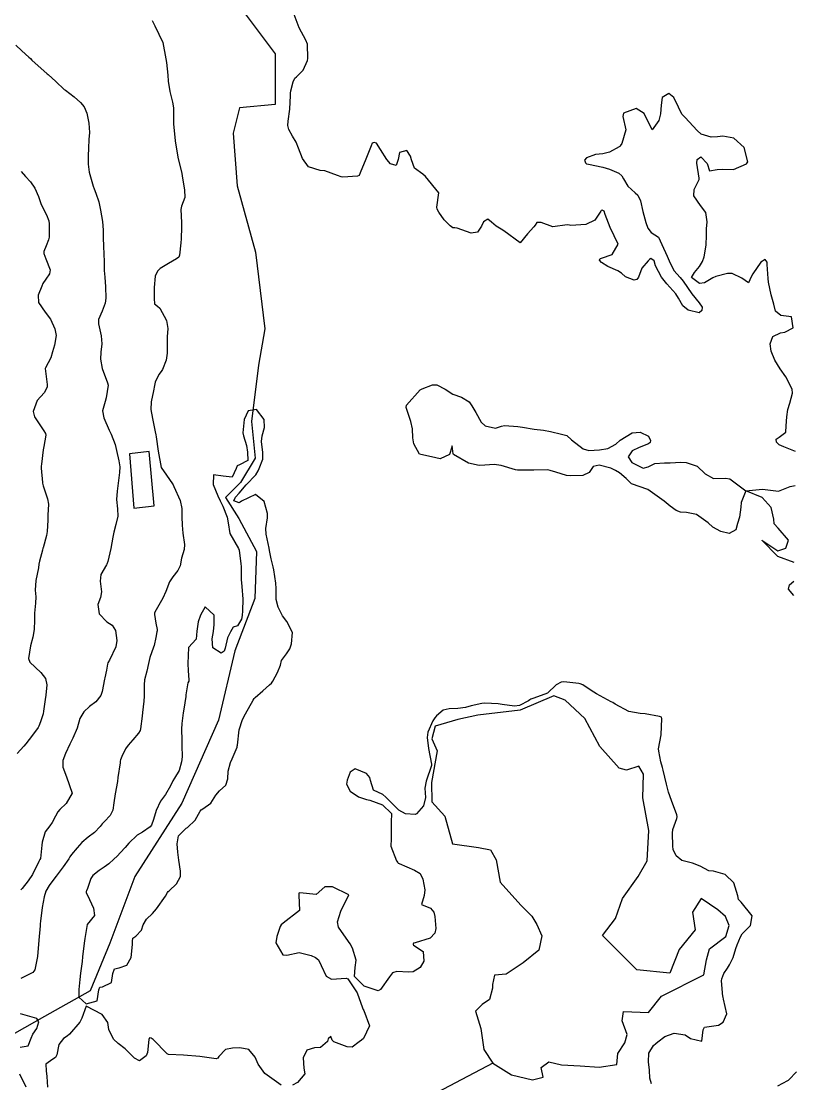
# Model space of a CAD drawing. Header units: metres. Extents: x 298520 to 308411, y 7433745 to 7450750.
# Drawn here: x 300682 to 300776.4, y 7448219.8 to 7448349.8 of the extents above; entities that cross this region are included whole.
import ezdxf

# ---------------------------------------------------------------- set-up
doc = ezdxf.new("R2010")
doc.units = ezdxf.units.M
doc.header["$LTSCALE"] = 10
for name, color, linetype in [('Curvas de Nivel 1m', 11, 'Continuous'), ('Curvas de Nivel 5m', 15, 'Continuous'), ('Edificações', 30, 'Continuous'), ('Hidrografia', 140, 'Continuous')]:
    doc.layers.add(name, color=color, linetype=linetype)

msp = doc.modelspace()

# ---------------------------------------------------------------- linework, layer by layer
at = {"layer": 'Curvas de Nivel 1m', "flags": 128}
for points, elevation in [([(300776.75, 7448297.18), (300775.32, 7448297.76), (300774.76, 7448297.99), (300774.42, 7448298.34), (300774.39, 7448298.72), (300774.77, 7448298.94), (300775.56, 7448299.55), (300775.63, 7448300.33), (300775.69, 7448301.44), (300775.83, 7448302.33), (300776.05, 7448303.1), (300776.39, 7448304.32), (300776.34, 7448304.82), (300775.57, 7448306.33), (300774.87, 7448307.31), (300774.23, 7448308.35), (300773.79, 7448309.45), (300773.64, 7448310.35), (300773.99, 7448311.28), (300774.92, 7448311.73), (300775.46, 7448311.8), (300776.47, 7448312.32), (300776.28, 7448313.65), (300774.95, 7448313.84), (300774.29, 7448314.35), (300774.09, 7448315.22), (300773.77, 7448316.35), (300773.44, 7448317.92), (300773.4, 7448318.36), (300773.3, 7448320.07), (300773.28, 7448320.36), (300773.03, 7448320.7), (300772.49, 7448320.37), (300771.55, 7448318.92), (300771.25, 7448318.39), (300771.18, 7448318.21), (300770.99, 7448317.83), (300770.18, 7448318.4), (300769.01, 7448318.99), (300768.44, 7448318.98), (300767, 7448318.6), (300766.62, 7448318.44), (300765.61, 7448317.84), (300764.99, 7448317.74), (300764.03, 7448318.47), (300764.38, 7448319.1), (300765.02, 7448319.81), (300765.38, 7448320.45), (300765.58, 7448321), (300765.82, 7448322.45), (300765.84, 7448323.67), (300765.85, 7448324.45), (300765.94, 7448325.3), (300765.76, 7448326.45), (300765.11, 7448327.3), (300764.33, 7448328.47), (300764.35, 7448329.25), (300764.96, 7448330.46), (300764.98, 7448330.63), (300764.68, 7448332.46), (300764.73, 7448332.9), (300765.17, 7448333.24), (300765.94, 7448332.45), (300766.24, 7448331.53), (300767.16, 7448331.7), (300767.86, 7448331.72), (300769.16, 7448331.7), (300770.75, 7448332.39), (300770.93, 7448332.63), (300770.45, 7448334.4), (300769.2, 7448335.53), (300767.87, 7448335.76), (300767.21, 7448335.68), (300766.42, 7448335.65), (300765.21, 7448336.01), (300764.72, 7448336.46), (300763.24, 7448338.04), (300762.86, 7448338.48), (300762.42, 7448339.32), (300761.87, 7448340.49), (300761.27, 7448341), (300760.45, 7448340.51), (300760.31, 7448339.57), (300760.25, 7448338.51), (300760.04, 7448337.71), (300759.21, 7448336.53), (300758.24, 7448338.54), (300757.25, 7448339.17), (300755.7, 7448338.57), (300755.63, 7448338.18), (300756, 7448336.57), (300755.5, 7448334.88), (300755.29, 7448334.58), (300755.24, 7448334.53), (300755.19, 7448334.47), (300753.97, 7448333.8), (300753.18, 7448333.62), (300752.27, 7448333.52), (300751.17, 7448333.11), (300750.95, 7448332.84), (300751.01, 7448332.62), (300751.06, 7448332.52), (300751.16, 7448332.39), (300751.43, 7448332.35), (300753.16, 7448331.99), (300754.01, 7448331.74), (300755.15, 7448331.24), (300755.48, 7448330.91), (300755.69, 7448330.57), (300756.23, 7448329.66), (300757.13, 7448328.84), (300757.46, 7448328.55), (300757.8, 7448327.85), (300758.07, 7448326.54), (300758.42, 7448325.2), (300758.7, 7448324.53), (300759.07, 7448323.97), (300759.98, 7448323.43), (300760.39, 7448322.51), (300761.03, 7448321.08), (300761.3, 7448320.51), (300761.87, 7448319.35), (300762.62, 7448318.49), (300763, 7448318.05), (300764.06, 7448316.47), (300764.96, 7448315.39), (300765.35, 7448314.85), (300765.3, 7448314.45), (300764.95, 7448314.16), (300763.6, 7448314.47), (300762.96, 7448315.02), (300762.45, 7448315.97), (300762.12, 7448316.49), (300760.99, 7448317.72), (300760.34, 7448318.52), (300759.63, 7448319.91), (300759.44, 7448320.53), (300759.03, 7448320.79), (300758.87, 7448320.69), (300758.71, 7448320.53), (300757.93, 7448319.62), (300757.52, 7448318.54), (300757.33, 7448318.22), (300757, 7448318.14), (300755.95, 7448318.57), (300755.44, 7448319.01), (300755.01, 7448319.31), (300753.79, 7448319.81), (300753.02, 7448320.3), (300752.75, 7448320.6), (300752.83, 7448320.8), (300753.03, 7448320.85), (300754.33, 7448321.29), (300755.05, 7448322.58), (300754.07, 7448324.59), (300753.47, 7448326.21), (300753.33, 7448326.6), (300753.09, 7448326.71), (300752.99, 7448326.7), (300752.92, 7448326.6), (300752.18, 7448325.51), (300751.08, 7448324.95), (300749.26, 7448324.83), (300749.08, 7448324.87), (300748.81, 7448324.92), (300747.07, 7448324.67), (300745.62, 7448325.23), (300745.08, 7448325.2), (300744.88, 7448324.9), (300744.75, 7448324.7), (300743.96, 7448323.82), (300743.05, 7448322.72), (300741.07, 7448324.21), (300740.72, 7448324.4), (300740.12, 7448324.75), (300739.56, 7448325.25), (300739.08, 7448325.63), (300738.58, 7448325.28), (300738.34, 7448324.78), (300737.84, 7448324.01), (300737.06, 7448323.92), (300735.36, 7448324.52), (300735.07, 7448324.56), (300734.82, 7448324.56), (300734.5, 7448324.82), (300733.77, 7448325.52), (300733.09, 7448326.48), (300732.91, 7448326.84), (300732.87, 7448327.07), (300733.12, 7448328.84), (300731.47, 7448330.86), (300731.15, 7448331.13), (300730.13, 7448331.85), (300729.76, 7448332.88), (300729.64, 7448333.34), (300729.18, 7448334.01), (300728.3, 7448333.78), (300728.14, 7448332.9), (300727.87, 7448332.19), (300727.17, 7448332.41), (300726.74, 7448332.91), (300725.97, 7448334.14), (300725.49, 7448334.93), (300725.19, 7448335), (300724.96, 7448334.93), (300724.84, 7448334.59), (300724.16, 7448332.95), (300723.48, 7448331.29), (300723.37, 7448330.96), (300723.14, 7448330.89), (300721.37, 7448330.74), (300721.14, 7448330.79), (300720.71, 7448330.98), (300719.15, 7448331.55), (300718.57, 7448331.59), (300717.16, 7448332.04), (300716.4, 7448333.04), (300715.94, 7448334.29), (300715.65, 7448335.05), (300715.2, 7448335.76), (300714.74, 7448336.59), (300714.63, 7448337.06), (300714.66, 7448337.62), (300714.87, 7448339.06), (300714.96, 7448340.76), (300714.96, 7448341.05), (300714.99, 7448341.33), (300715.28, 7448342.44), (300715.48, 7448342.86), (300715.68, 7448343.05), (300716.49, 7448343.85), (300717.04, 7448345.03), (300717.07, 7448345.27), (300717.03, 7448347.03), (300716.84, 7448347.54), (300716, 7448349.04), (300715.38, 7448350.66)], 679), ([(300698.03, 7448349.92), (300698.33, 7448349.26), (300699.33, 7448347.24), (300699.69, 7448345.24), (300699.76, 7448344.79), (300699.95, 7448343.23), (300699.99, 7448342.52), (300700.18, 7448341.23), (300700.53, 7448339.95), (300700.65, 7448339.23), (300700.63, 7448337.82), (300700.65, 7448337.23), (300700.78, 7448335.65), (300700.82, 7448335.22), (300701.17, 7448333.22), (300701.64, 7448331.22), (300701.73, 7448330.62), (300701.98, 7448329.21), (300702.04, 7448328.28), (300701.6, 7448327.22), (300701.51, 7448326.8), (300701.62, 7448325.21), (300701.62, 7448324.66), (300701.57, 7448323.21), (300701.54, 7448322.72), (300701.37, 7448321.22), (300701.27, 7448320.97), (300701.02, 7448320.78), (300700.03, 7448320.21), (300699.01, 7448319.57), (300698.66, 7448319.25), (300698.4, 7448318.65), (300698.28, 7448317.25), (300698.28, 7448315.93), (300698.3, 7448315.25), (300698.67, 7448314.96), (300698.95, 7448314.73), (300699.79, 7448313.23), (300699.92, 7448312.23), (300699.84, 7448311.23), (300699.84, 7448310.28), (300699.85, 7448309.23), (300699.73, 7448308.38), (300699.29, 7448307.24), (300699.11, 7448306.98), (300698.85, 7448306.61), (300698.39, 7448305.69), (300698.3, 7448305.25), (300698.19, 7448304.62), (300697.9, 7448303.25), (300697.87, 7448302.32), (300698.06, 7448301.25), (300698.4, 7448299.61), (300698.47, 7448299.24), (300698.51, 7448299), (300698.74, 7448297.24), (300699.14, 7448295.24), (300699.76, 7448294.29), (300700.53, 7448293.22), (300700.59, 7448293.12), (300700.69, 7448292.91), (300701.45, 7448291.21), (300701.67, 7448290.2), (300701.66, 7448289.21), (300701.68, 7448288.16), (300701.79, 7448287.21), (300701.99, 7448285.82), (300701.94, 7448285.21), (300701.63, 7448284.16), (300701.44, 7448283.21), (300701.16, 7448282.62), (300700.56, 7448281.87), (300700.15, 7448281.23), (300699.69, 7448280.08), (300699.33, 7448279.24), (300698.51, 7448277.81), (300698.32, 7448277.44), (300698.31, 7448277.25), (300698.49, 7448276.2), (300698.65, 7448275.41), (300698.64, 7448275.25), (300698.61, 7448275.11), (300698.47, 7448274.45), (300698.25, 7448273.46), (300698.19, 7448273.25), (300697.72, 7448271.98), (300697.57, 7448271.26), (300697.36, 7448270.32), (300697.08, 7448269.26), (300697.03, 7448268.63), (300697.05, 7448267.26), (300696.99, 7448266.65), (300696.84, 7448265.27), (300696.79, 7448264.83), (300696.6, 7448263.27), (300696.55, 7448263.05), (300696.33, 7448262.71), (300695.67, 7448261.93), (300695.08, 7448261.28), (300694.76, 7448260.83), (300694.29, 7448259.88), (300694.13, 7448259.45), (300694.11, 7448259.29), (300694.1, 7448259.11), (300693.84, 7448257.3), (300693.76, 7448256.8), (300693.5, 7448255.31), (300693.35, 7448254.19), (300693.2, 7448253.31), (300692.87, 7448252.65), (300692.2, 7448251.94), (300691.89, 7448251.63), (300691.65, 7448251.33), (300690.95, 7448250.57), (300690.18, 7448250.01), (300689.41, 7448249.35), (300688.83, 7448248.7), (300688.15, 7448247.9), (300687.93, 7448247.59), (300687.81, 7448247.37), (300687.15, 7448246.36), (300686.39, 7448245.39), (300686.27, 7448245.24), (300686.12, 7448245.02), (300685.42, 7448244.08), (300685.02, 7448243.4), (300684.79, 7448242.7), (300684.56, 7448241.41), (300684.35, 7448239.71), (300684.32, 7448239.42), (300684.3, 7448239.17), (300684.14, 7448237.42), (300684.01, 7448235.89), (300683.97, 7448235.46), (300683.97, 7448235.42), (300683.65, 7448233.76), (300683.41, 7448233.43), (300682.45, 7448232.96), (300681.97, 7448232.73)], 679), ([(300681.98, 7448331.45), (300682.53, 7448330.83), (300683.13, 7448330.19), (300683.66, 7448329.42), (300684.12, 7448328.41), (300684.44, 7448327.42), (300685.08, 7448326.16), (300685.37, 7448325.41), (300685.42, 7448325.06), (300685.41, 7448323.41), (300685.35, 7448323.1), (300685.04, 7448322.34), (300684.78, 7448321.66), (300684.78, 7448321.41), (300685.02, 7448320.77), (300685.53, 7448319.4), (300685.46, 7448318.94), (300684.99, 7448318.28), (300684.66, 7448317.74), (300684.5, 7448317.41), (300684.07, 7448316.32), (300684.11, 7448315.42), (300684.94, 7448314.26), (300685.59, 7448313.4), (300686.12, 7448312.2), (300686.27, 7448311.4), (300686.08, 7448310.21), (300685.84, 7448309.4), (300685.64, 7448308.64), (300684.95, 7448307.41), (300684.93, 7448307.35), (300685.18, 7448305.41), (300685.17, 7448305.07), (300684.82, 7448304.38), (300683.94, 7448303.42), (300683.46, 7448302.09), (300683.61, 7448301.43), (300684.77, 7448299.71), (300684.96, 7448299.41), (300684.99, 7448299.18), (300684.75, 7448297.8), (300684.69, 7448297.41), (300684.47, 7448295.66), (300684.45, 7448295.41), (300684.44, 7448295.15), (300684.59, 7448293.41), (300684.6, 7448293.32), (300684.69, 7448292.98), (300685.21, 7448291.4), (300685.32, 7448290.75), (300685.27, 7448289.4), (300685.25, 7448288.79), (300685.18, 7448287.4), (300685.09, 7448286.93), (300684.68, 7448285.41), (300684.66, 7448285.35), (300684.6, 7448285.14), (300684.23, 7448283.76), (300684.17, 7448283.42), (300684.11, 7448282.96), (300683.79, 7448281.42), (300683.72, 7448280.23), (300683.77, 7448279.42), (300683.74, 7448278.65), (300683.64, 7448277.42), (300683.64, 7448276.57), (300683.58, 7448275.42), (300683.41, 7448274.49), (300683.12, 7448273.43), (300682.88, 7448271.88), (300683.06, 7448271.43), (300684.41, 7448270.14), (300684.96, 7448269.4), (300685.14, 7448268.65), (300685.02, 7448267.4), (300684.93, 7448266.85), (300684.74, 7448265.41), (300684.67, 7448265.1), (300684.34, 7448264.12), (300684.17, 7448263.58), (300684.08, 7448263.41), (300683.38, 7448262.48), (300682.56, 7448261.44), (300682.31, 7448261.16), (300681.52, 7448260.23)], 681), ([(300776.59, 7448283.63), (300774.59, 7448284.34), (300772.62, 7448286.36), (300774.6, 7448285.03), (300775.56, 7448285.38), (300775.9, 7448286.33), (300774.64, 7448287.82), (300774.15, 7448288.34), (300774.1, 7448288.9), (300773.79, 7448290.35), (300772.68, 7448291.57), (300770.69, 7448292.39), (300770.1, 7448290.97), (300770.08, 7448290.4), (300769.89, 7448289.16), (300769.65, 7448288.4), (300769.45, 7448287.59), (300768.63, 7448287.15), (300767.61, 7448287.4), (300766.64, 7448287.94), (300766.07, 7448288.45), (300764.65, 7448289.49), (300763.42, 7448289.71), (300762.66, 7448289.77), (300762.14, 7448289.97), (300761.4, 7448290.5), (300760.67, 7448291.1), (300758.69, 7448292.53), (300756.7, 7448293.23), (300756.01, 7448293.87), (300755.21, 7448294.57), (300754.72, 7448294.88), (300754.17, 7448295.14), (300752.73, 7448295.54), (300752, 7448295.34), (300751.5, 7448294.62), (300750.71, 7448294.27), (300749.16, 7448294.2), (300748.71, 7448294.26), (300747.41, 7448294.66), (300746.72, 7448294.88), (300746.46, 7448294.93), (300744.72, 7448294.92), (300744.5, 7448294.92), (300742.72, 7448294.92), (300742.48, 7448294.95), (300740.72, 7448295.46), (300739.86, 7448295.62), (300738.72, 7448295.53), (300738.03, 7448295.47), (300736.73, 7448295.75), (300734.9, 7448296.82), (300734.84, 7448296.91), (300734.75, 7448297.88), (300734.51, 7448297.06), (300734.42, 7448296.82), (300733.27, 7448296.3), (300732.74, 7448296.43), (300730.74, 7448296.86), (300730.03, 7448298.14), (300729.94, 7448298.87), (300729.87, 7448299.97), (300729.69, 7448300.88), (300729.12, 7448302.58), (300729.16, 7448302.88), (300730.83, 7448304.72), (300730.91, 7448304.78), (300731.07, 7448304.86), (300732.34, 7448305.35), (300732.84, 7448305.37), (300733.88, 7448304.83), (300734.83, 7448304.2), (300735.87, 7448303.85), (300736.82, 7448303.25), (300737.15, 7448302.79), (300737.62, 7448301.96), (300738.3, 7448300.77), (300738.78, 7448300.35), (300740.05, 7448300.03), (300740.78, 7448300.29), (300741.15, 7448300.36), (300742.78, 7448300.24), (300743.34, 7448300.15), (300744.78, 7448299.94), (300745.9, 7448299.81), (300746.77, 7448299.62), (300748.1, 7448299.33), (300748.77, 7448299.15), (300749.34, 7448298.64), (300750.75, 7448297.52), (300751.46, 7448297.33), (300752.75, 7448297.41), (300753.77, 7448297.57), (300754.76, 7448298.11), (300755.3, 7448298.57), (300756.77, 7448299.49), (300757.76, 7448299.55), (300758.77, 7448299.07), (300759.01, 7448298.53), (300758.98, 7448298.3), (300758.76, 7448298.12), (300757.62, 7448297.67), (300756.75, 7448297.27), (300756.28, 7448296.56), (300756.73, 7448295.83), (300758.09, 7448295.17), (300758.72, 7448295.3), (300759.53, 7448295.73), (300760.73, 7448295.82), (300761.41, 7448295.82), (300762.73, 7448295.89), (300763.38, 7448295.83), (300764.72, 7448295.38), (300765.71, 7448294.45), (300766.71, 7448293.9), (300768.2, 7448293.91), (300768.71, 7448293.84), (300770.69, 7448292.39), (300772.7, 7448292.58), (300774.69, 7448292.34), (300776.1, 7448292.92), (300776.7, 7448293.04)], 679), ([(300776.54, 7448279.57), (300775.88, 7448280.33), (300776.01, 7448280.87), (300776.56, 7448281.34)], 679), ([(300759.12, 7448219.82), (300758.92, 7448220.52), (300758.88, 7448221.49), (300758.75, 7448222.52), (300758.81, 7448223.58), (300759.37, 7448224.52), (300759.65, 7448224.75), (300759.89, 7448224.95), (300760.76, 7448225.63), (300761.9, 7448226.01), (300763.24, 7448225.82), (300763.89, 7448225.39), (300765.27, 7448225.06), (300765.45, 7448226.44), (300765.61, 7448226.74), (300765.91, 7448226.79), (300767.32, 7448227.01), (300767.91, 7448227.38), (300768.33, 7448228.41), (300767.95, 7448230.19), (300767.88, 7448230.42), (300767.87, 7448230.51), (300767.71, 7448232.42), (300767.73, 7448232.67), (300767.99, 7448233.34), (300768.41, 7448233.99), (300768.69, 7448234.4), (300769.13, 7448235.29), (300769.45, 7448236.4), (300769.6, 7448236.82), (300770.04, 7448237.81), (300770.24, 7448238.19), (300770.42, 7448238.39), (300771.23, 7448239.2), (300771.44, 7448240.38), (300770.09, 7448242.07), (300769.79, 7448242.39), (300769.68, 7448242.81), (300769.19, 7448244.4), (300768.13, 7448245.42), (300766.73, 7448245.83), (300766.13, 7448245.87), (300765.1, 7448246.45), (300764.15, 7448246.82), (300762.84, 7448247.17), (300762.16, 7448247.71), (300761.79, 7448248.49), (300761.75, 7448248.91), (300761.7, 7448250.49), (300761.75, 7448250.94), (300762.21, 7448252.3), (300762.27, 7448252.49), (300762.27, 7448252.55), (300762.22, 7448252.72), (300761.58, 7448254.5), (300761.23, 7448255.52), (300760.97, 7448256.5), (300760.57, 7448258.22), (300760.48, 7448258.51), (300760.29, 7448259.22), (300760.02, 7448260.51), (300760, 7448260.83), (300760.33, 7448262.51), (300760.38, 7448264.51), (300760.36, 7448264.69), (300760.11, 7448264.76), (300758.36, 7448265.08), (300757.76, 7448265.15), (300756.37, 7448265.4), (300754.68, 7448266.27), (300754.38, 7448266.48), (300754.21, 7448266.58), (300752.39, 7448267.54), (300751.74, 7448267.95), (300750.72, 7448268.63), (300750.41, 7448268.77), (300750.22, 7448268.81), (300748.41, 7448269.02), (300748.07, 7448268.99), (300747.46, 7448268.66), (300746.39, 7448267.64), (300744.71, 7448267.02), (300744.38, 7448266.89), (300744.26, 7448266.82), (300744.08, 7448266.7), (300742.97, 7448266.11), (300742.37, 7448266.02), (300740.87, 7448266.25), (300740.38, 7448266.32), (300738.75, 7448266.39), (300738.38, 7448266.37), (300737.08, 7448266.08), (300736.37, 7448265.88), (300735.44, 7448265.73), (300734.37, 7448265.7), (300733.64, 7448265.55), (300732.81, 7448264.84), (300732.6, 7448264.59), (300732.35, 7448264.24), (300731.74, 7448262.85), (300731.67, 7448262.19), (300731.82, 7448260.85), (300732.2, 7448258.92), (300732.22, 7448258.84), (300732.21, 7448258.76), (300731.57, 7448256.85), (300731.4, 7448256), (300731.47, 7448254.85), (300731.23, 7448253.85), (300730.39, 7448252.87), (300730.21, 7448252.79), (300729.03, 7448252.88), (300728.22, 7448253.29), (300726.61, 7448254.91), (300726.25, 7448255.24), (300725.09, 7448255.76), (300724.75, 7448256.93), (300724.65, 7448257.32), (300724.27, 7448257.81), (300722.85, 7448258.38), (300722.27, 7448257.97), (300721.89, 7448256.97), (300721.8, 7448256.51), (300722.25, 7448255.63), (300723.28, 7448254.95), (300724.24, 7448254.63), (300724.64, 7448254.53), (300726.23, 7448253.96), (300727.33, 7448252.9), (300727.27, 7448251.83), (300727.28, 7448250.9), (300727.26, 7448249.81), (300727.24, 7448248.9), (300727.91, 7448247.13), (300728.07, 7448246.89), (300728.14, 7448246.83), (300728.25, 7448246.78), (300730.13, 7448245.97), (300730.81, 7448245.54), (300731.15, 7448244.85), (300731.4, 7448243.55), (300731.32, 7448242.85), (300731, 7448241.77), (300732.08, 7448241.33), (300732.48, 7448240.84), (300732.6, 7448240.3), (300732.74, 7448238.83), (300732.63, 7448238.25), (300732.03, 7448237.65), (300730.22, 7448237.07), (300730.02, 7448237.02), (300729.96, 7448236.93), (300729.98, 7448236.87), (300730.02, 7448236.81), (300731.19, 7448236.03), (300731.26, 7448234.85), (300730.81, 7448234.04), (300729.98, 7448233.54), (300729.38, 7448233.47), (300727.98, 7448233.58), (300727.45, 7448233.42), (300727.05, 7448232.9), (300725.96, 7448231.36), (300725.68, 7448231.2), (300723.96, 7448231.79), (300722.77, 7448232.95), (300722.88, 7448234.06), (300722.98, 7448234.95), (300722.55, 7448236.43), (300722.26, 7448236.96), (300722.03, 7448237.24), (300720.82, 7448238.98), (300720.71, 7448239.63), (300721.13, 7448240.97), (300722.09, 7448242.96), (300720.11, 7448243.93), (300719.17, 7448243.93), (300718.09, 7448243.01), (300716.1, 7448243.2), (300715.98, 7448243.14), (300715.96, 7448243.03), (300715.96, 7448242.9), (300716.07, 7448241.03), (300714.06, 7448239.47), (300713.82, 7448239.29), (300713.7, 7448239.06), (300713.27, 7448237.84), (300713.17, 7448237.07), (300714.01, 7448235.6), (300714.52, 7448235.57), (300716.01, 7448235.91), (300717.5, 7448235.53), (300718.01, 7448235.27), (300718.38, 7448235.01), (300718.69, 7448234.31), (300719.33, 7448233), (300719.97, 7448232.63), (300721.75, 7448232.74), (300721.97, 7448232.67), (300723.09, 7448230.95), (300723.77, 7448229.11), (300723.84, 7448228.94), (300723.93, 7448228.8), (300724.63, 7448226.93), (300723.89, 7448225.36), (300723.65, 7448225.17), (300723.37, 7448224.95), (300722.51, 7448224.31), (300721.87, 7448224.34), (300720.27, 7448224.98), (300720.07, 7448225.18), (300719.89, 7448225.61), (300719.55, 7448225.33), (300719.46, 7448224.99), (300718.61, 7448224.26), (300717.87, 7448224.24), (300716.95, 7448223.93), (300716.51, 7448223.02), (300716.57, 7448221.76), (300716.69, 7448221.03), (300715.82, 7448220), (300715.21, 7448219.65)], 678), ([(300681.87, 7448224.3), (300682.83, 7448224.47), (300683.22, 7448225.43), (300683.4, 7448225.91), (300683.89, 7448226.59), (300684.17, 7448227.42), (300683.91, 7448227.81), (300683.34, 7448228), (300681.92, 7448228.4)], 678), ([(300713.82, 7448219.68), (300711.83, 7448221.08), (300710.98, 7448222.23), (300710.61, 7448223.1), (300709.87, 7448224.03), (300708.75, 7448224.24), (300707.87, 7448224.17), (300706.99, 7448224.02), (300706.19, 7448223.15), (300706.05, 7448222.96), (300705.86, 7448222.89), (300703.86, 7448223.18), (300701.86, 7448223.32), (300700.04, 7448223.4), (300699.87, 7448223.48), (300698.14, 7448225.25), (300697.88, 7448225.43), (300697.7, 7448225.44), (300697.62, 7448225.25), (300697.45, 7448223.67), (300697.3, 7448223.26), (300696.49, 7448222.63), (300695.86, 7448222.97), (300695.52, 7448223.28), (300694.7, 7448224.11), (300693.88, 7448224.76), (300693.27, 7448225.31), (300692.73, 7448226.48), (300692.6, 7448227.31), (300691.92, 7448228.32), (300689.93, 7448229.34), (300689.4, 7448227.86), (300689.15, 7448227.35), (300687.89, 7448225.89), (300687.6, 7448225.66), (300687.18, 7448225.38), (300686.62, 7448224.63), (300686.34, 7448223.39), (300686.19, 7448223.05), (300685.85, 7448222.85), (300685.02, 7448222.22), (300685.04, 7448221.4), (300685.13, 7448220.71), (300685.2, 7448219.4)], 678), ([(300682.59, 7448219.43), (300681.83, 7448220.99)], 678), ([(300774.58, 7448219.57), (300775.83, 7448220.24), (300775.88, 7448220.27), (300775.92, 7448220.32), (300776.86, 7448221.29)], 679)]:
    msp.add_lwpolyline(points, dxfattribs=dict(at, elevation=elevation))
at = {"layer": 'Curvas de Nivel 1m', "elevation": 678, "flags": 128}
msp.add_lwpolyline([(300709.75, 7448302.16), (300709.3, 7448301.12), (300709.12, 7448299.48), (300709.18, 7448299.12), (300709.56, 7448297.93), (300709.7, 7448297.12), (300709.73, 7448296.11), (300708.72, 7448295.57), (300708.41, 7448295.44), (300708.29, 7448295.13), (300707.81, 7448294.04), (300706.7, 7448294.18), (300705.51, 7448294.35), (300705.49, 7448293.16), (300706.07, 7448291.76), (300706.36, 7448291.15), (300706.66, 7448290.52), (300707.2, 7448289.14), (300707.32, 7448288.46), (300707.52, 7448287.14), (300708.6, 7448285.32), (300708.65, 7448285.13), (300708.88, 7448283.43), (300708.91, 7448283.12), (300708.93, 7448281.5), (300708.96, 7448281.12), (300709, 7448280.67), (300709.1, 7448279.12), (300709.09, 7448277.7), (300709.03, 7448277.12), (300708.94, 7448276.68), (300708.48, 7448275.88), (300707.92, 7448275.7), (300707.6, 7448275.14), (300707.23, 7448274.38), (300706.97, 7448273.14), (300706.84, 7448272.75), (300706.45, 7448272.51), (300705.45, 7448273.16), (300705.37, 7448274.26), (300705.54, 7448275.16), (300705.62, 7448276.03), (300705.62, 7448277.16), (300704.51, 7448278.17), (300703.94, 7448277.18), (300703.65, 7448276.34), (300703.47, 7448275.19), (300703.4, 7448274.25), (300702.45, 7448273.2), (300702.37, 7448271.26), (300702.38, 7448271.2), (300702.42, 7448270.39), (300702.51, 7448269.2), (300702.49, 7448269.11), (300702.4, 7448268.87), (300702.16, 7448267.43), (300702.13, 7448267.2), (300701.9, 7448265.68), (300701.82, 7448265.21), (300701.65, 7448263.9), (300701.61, 7448263.21), (300701.64, 7448261.89), (300701.66, 7448261.21), (300701.68, 7448259.82), (300701.61, 7448259.21), (300701.31, 7448258.17), (300700.77, 7448257.21), (300700.57, 7448256.9), (300700.25, 7448256.28), (300699.64, 7448255.23), (300699.06, 7448254.41), (300698.51, 7448253.25), (300698.2, 7448252.16), (300697.96, 7448251.49), (300697.77, 7448251.25), (300696.82, 7448250.63), (300696.18, 7448250.24), (300695.17, 7448249.29), (300694.71, 7448248.75), (300694.16, 7448248.13), (300693.75, 7448247.7), (300693.35, 7448247.31), (300692.72, 7448246.73), (300692.13, 7448246.32), (300691.52, 7448245.94), (300690.77, 7448245.33), (300690.51, 7448244.94), (300690.1, 7448243.74), (300690, 7448243.44), (300689.96, 7448243.34), (300689.96, 7448243.21), (300690.09, 7448242.91), (300690.84, 7448241.33), (300690.98, 7448240.42), (300690.05, 7448239.34), (300689.78, 7448237.59), (300689.75, 7448237.34), (300689.72, 7448237.05), (300689.51, 7448235.35), (300689.44, 7448234.79), (300689.27, 7448233.35), (300689.19, 7448232.58), (300689.03, 7448231.35), (300689.03, 7448230.44), (300689.94, 7448229.6), (300691.28, 7448229.98), (300691.51, 7448231.32), (300691.63, 7448231.65), (300691.96, 7448231.7), (300693.03, 7448232.24), (300693.19, 7448233.31), (300693.41, 7448233.88), (300693.98, 7448234.01), (300694.92, 7448234.36), (300695.44, 7448235.28), (300695.63, 7448236.88), (300695.6, 7448237.28), (300695.67, 7448237.63), (300696.03, 7448237.88), (300696.7, 7448238.61), (300696.91, 7448239.26), (300697.33, 7448239.98), (300698.07, 7448240.68), (300698.56, 7448241.24), (300699.65, 7448242.79), (300699.91, 7448243.22), (300699.98, 7448243.34), (300700.1, 7448243.45), (300701.02, 7448244.3), (300701.48, 7448245.21), (300701.5, 7448245.83), (300701.29, 7448247.21), (300701.18, 7448248.19), (300701.1, 7448249.21), (300701.24, 7448250.15), (300702.19, 7448251.09), (300702.26, 7448251.13), (300702.35, 7448251.2), (300703.29, 7448252.1), (300703.91, 7448253.18), (300704.02, 7448253.37), (300704.22, 7448253.48), (300705.21, 7448254.18), (300705.82, 7448255.16), (300706.25, 7448255.67), (300707.04, 7448256.35), (300707.27, 7448257.14), (300707.32, 7448258.1), (300707.61, 7448259.14), (300707.82, 7448259.61), (300708.31, 7448260.73), (300708.41, 7448261.03), (300708.43, 7448261.13), (300708.45, 7448261.26), (300708.65, 7448263.13), (300709.06, 7448264.41), (300709.46, 7448265.11), (300710.38, 7448266.78), (300710.5, 7448266.98), (300710.61, 7448267.1), (300711.55, 7448267.93), (300712.4, 7448268.66), (300712.62, 7448268.86), (300712.8, 7448269.08), (300713.34, 7448270.15), (300713.71, 7448271.07), (300713.87, 7448271.63), (300714.45, 7448272.43), (300714.85, 7448273.05), (300715.06, 7448273.65), (300715.19, 7448275.05), (300714.49, 7448276.39), (300713.98, 7448277.07), (300713.45, 7448278.13), (300713.21, 7448279.07), (300713.18, 7448280.43), (300713.16, 7448281.07), (300712.92, 7448282.73), (300712.84, 7448283.08), (300712.58, 7448284.08), (300712.38, 7448285.08), (300712.32, 7448285.36), (300711.96, 7448287.09), (300711.94, 7448287.78), (300712.13, 7448289.09), (300712.14, 7448289.6), (300711.74, 7448291.09), (300710.68, 7448291.93), (300708.94, 7448291.13), (300708.81, 7448290.99), (300708.67, 7448290.91), (300708.03, 7448291.14), (300708.21, 7448291.6), (300708.68, 7448292.1), (300709.54, 7448293.12), (300710.71, 7448294.34), (300710.98, 7448294.83), (300711.1, 7448295.1), (300711.55, 7448296.27), (300711.56, 7448297.09), (300711.42, 7448298.43), (300711.48, 7448299.09), (300711.75, 7448300.11), (300711.71, 7448301.09), (300710.8, 7448302.33)], close=True, dxfattribs=at)
at = {"layer": 'Curvas de Nivel 5m', "elevation": 680, "flags": 128}
msp.add_lwpolyline([(300681.33, 7448346.89), (300682.09, 7448346.21), (300682.93, 7448345.44), (300683.13, 7448345.26), (300683.31, 7448345.09), (300685.18, 7448343.41), (300685.29, 7448343.31), (300686.23, 7448342.45), (300687.26, 7448341.5), (300687.41, 7448341.39), (300688.47, 7448340.59), (300689.25, 7448339.89), (300689.69, 7448339.36), (300690.01, 7448338.58), (300690.28, 7448337.35), (300690.34, 7448336.22), (300690.28, 7448335.35), (300690.23, 7448334.31), (300690.17, 7448333.35), (300690.17, 7448332.33), (300690.33, 7448331.35), (300690.81, 7448329.66), (300690.92, 7448329.34), (300691.12, 7448328.79), (300691.5, 7448327.72), (300691.59, 7448327.33), (300691.69, 7448326.73), (300691.94, 7448325.33), (300692.03, 7448324.29), (300692.03, 7448323.33), (300692.05, 7448322.31), (300692.11, 7448321.32), (300692.14, 7448320.45), (300692.16, 7448319.32), (300692.21, 7448318.54), (300692.33, 7448317.33), (300692.34, 7448315.94), (300692.25, 7448315.33), (300691.91, 7448314.36), (300691.46, 7448313.33), (300691.44, 7448312.82), (300691.79, 7448311.33), (300691.87, 7448310.36), (300691.75, 7448309.33), (300691.71, 7448308.5), (300691.92, 7448307.33), (300692.57, 7448305.59), (300692.63, 7448305.32), (300692.38, 7448303.76), (300692.25, 7448303.33), (300691.96, 7448302.17), (300692.1, 7448301.33), (300692.77, 7448299.79), (300693.02, 7448299.32), (300693.49, 7448298.05), (300693.67, 7448297.31), (300693.96, 7448296.07), (300694.06, 7448295.3), (300694.02, 7448294.61), (300693.87, 7448293.3), (300693.73, 7448292.35), (300693.67, 7448291.31), (300693.78, 7448290.18), (300693.81, 7448289.3), (300693.58, 7448288.25), (300693.32, 7448287.31), (300693.2, 7448286.72), (300692.98, 7448285.31), (300692.58, 7448283.72), (300692.49, 7448283.4), (300692.45, 7448283.32), (300691.76, 7448282.13), (300691.67, 7448281.33), (300691.82, 7448280.04), (300691.7, 7448279.33), (300691.36, 7448278.49), (300691.53, 7448277.33), (300692.49, 7448276.36), (300693.12, 7448275.94), (300693.54, 7448275.3), (300693.71, 7448274.05), (300693.58, 7448273.3), (300692.79, 7448271.67), (300692.6, 7448271.32), (300692.56, 7448271.19), (300692.42, 7448270.44), (300692.22, 7448269.51), (300692.19, 7448269.32), (300691.9, 7448267.81), (300691.73, 7448267.33), (300691.13, 7448266.58), (300690.37, 7448266), (300689.64, 7448265.35), (300689.19, 7448264.52), (300688.84, 7448263.36), (300688.32, 7448262.13), (300688.06, 7448261.63), (300687.93, 7448261.37), (300687.42, 7448260.26), (300687.07, 7448259.38), (300687.11, 7448258.55), (300687.52, 7448257.38), (300688.24, 7448255.37), (300687.48, 7448254.12), (300686.71, 7448253.39), (300686.48, 7448253.12), (300686.2, 7448252.58), (300685.79, 7448251.8), (300685.48, 7448251.4), (300684.94, 7448250.65), (300684.57, 7448249.41), (300684.54, 7448249.04), (300684.35, 7448247.41), (300684.29, 7448247.26), (300684.14, 7448247.01), (300683.36, 7448245.42), (300682.86, 7448244.68), (300682.1, 7448243.73), (300681.96, 7448243.57)], dxfattribs=at)
at = {"layer": 'Edificações'}
msp.add_lwpolyline([(300697.67, 7448297.19), (300695.26, 7448296.91), (300695.76, 7448290.25), (300698.25, 7448290.53)], close=True, dxfattribs=at)
at = {"layer": 'Hidrografia', "elevation": 682.98}
msp.add_lwpolyline([(300707.83, 7448352.9), (300713.09, 7448345.84), (300713.09, 7448339.64), (300708.69, 7448339.25), (300707.92, 7448336.15), (300708.43, 7448329.69), (300710.68, 7448321.6), (300711.8, 7448312.22), (300711.02, 7448307.76), (300710.16, 7448300.87), (300710.62, 7448296.36), (300708.84, 7448293.39), (300707, 7448291.55), (300708.62, 7448289), (300710.79, 7448284.97), (300710.57, 7448279.19), (300708.14, 7448272.81), (300706.13, 7448264.34), (300701.66, 7448254.15), (300695.91, 7448245.19), (300692.86, 7448237.02), (300690.43, 7448231.19), (300684.83, 7448228.05), (300679.97, 7448225.27)], dxfattribs=at)
at = {"layer": 'Hidrografia'}
msp.add_lwpolyline([(300755.19, 7448258.45), (300752.79, 7448261.11), (300750.99, 7448264.52), (300748.55, 7448266.75), (300747.17, 7448267.31), (300743.06, 7448265.54), (300737.89, 7448264.94), (300735.43, 7448264.42), (300732.64, 7448263.6), (300732.24, 7448262.02), (300732.9, 7448260.55), (300732.21, 7448256.71), (300732.24, 7448254.33), (300733.85, 7448252.59), (300734.77, 7448249.17), (300737.96, 7448248.74), (300739.44, 7448248.45), (300740.13, 7448247.23), (300740.62, 7448244.52), (300743.15, 7448241.7), (300744.47, 7448240.36), (300745.09, 7448239.34), (300745.72, 7448237.93), (300745.36, 7448236.17), (300743.42, 7448234.63), (300741.35, 7448233.25), (300739.93, 7448233.12), (300739.67, 7448231.97), (300739.67, 7448231.53), (300739.31, 7448230.15), (300738.39, 7448229.53), (300737.6, 7448228.71), (300738.26, 7448226.6), (300738.62, 7448224.01), (300739.71, 7448222.34), (300741.98, 7448220.93), (300744.57, 7448220.3), (300745.89, 7448220.66), (300745.62, 7448221.81), (300746.58, 7448222.53), (300748.12, 7448222.14), (300750.39, 7448222.04), (300752.72, 7448221.88), (300754.89, 7448222.21), (300755.02, 7448223.55), (300755.88, 7448224.86), (300756.14, 7448225.88), (300755.55, 7448227.52), (300755.71, 7448228.67), (300758.78, 7448228.56), (300760.35, 7448230.56), (300765.55, 7448233.16), (300765.85, 7448234.98), (300766.24, 7448236.34), (300768.24, 7448237.87), (300768.63, 7448239.2), (300768.2, 7448240.29), (300767.24, 7448241.12), (300767.24, 7448241.12), (300765.21, 7448242.51), (300764.15, 7448240.82), (300764.48, 7448238.67), (300762.53, 7448236.28), (300761.36, 7448233.36), (300757.35, 7448233.79), (300753.13, 7448237.97), (300754.72, 7448240.07), (300755.58, 7448242.49), (300757.51, 7448245.21), (300758.61, 7448247.1), (300758.81, 7448250.83), (300758.07, 7448254.81), (300758.14, 7448257.73), (300757.57, 7448258.7), (300756.08, 7448258.2)], close=True, dxfattribs=at)
msp.add_lwpolyline([(300739.71, 7448222.34), (300726.79, 7448215.56)], dxfattribs=at)

doc.saveas('drawing.dxf')
